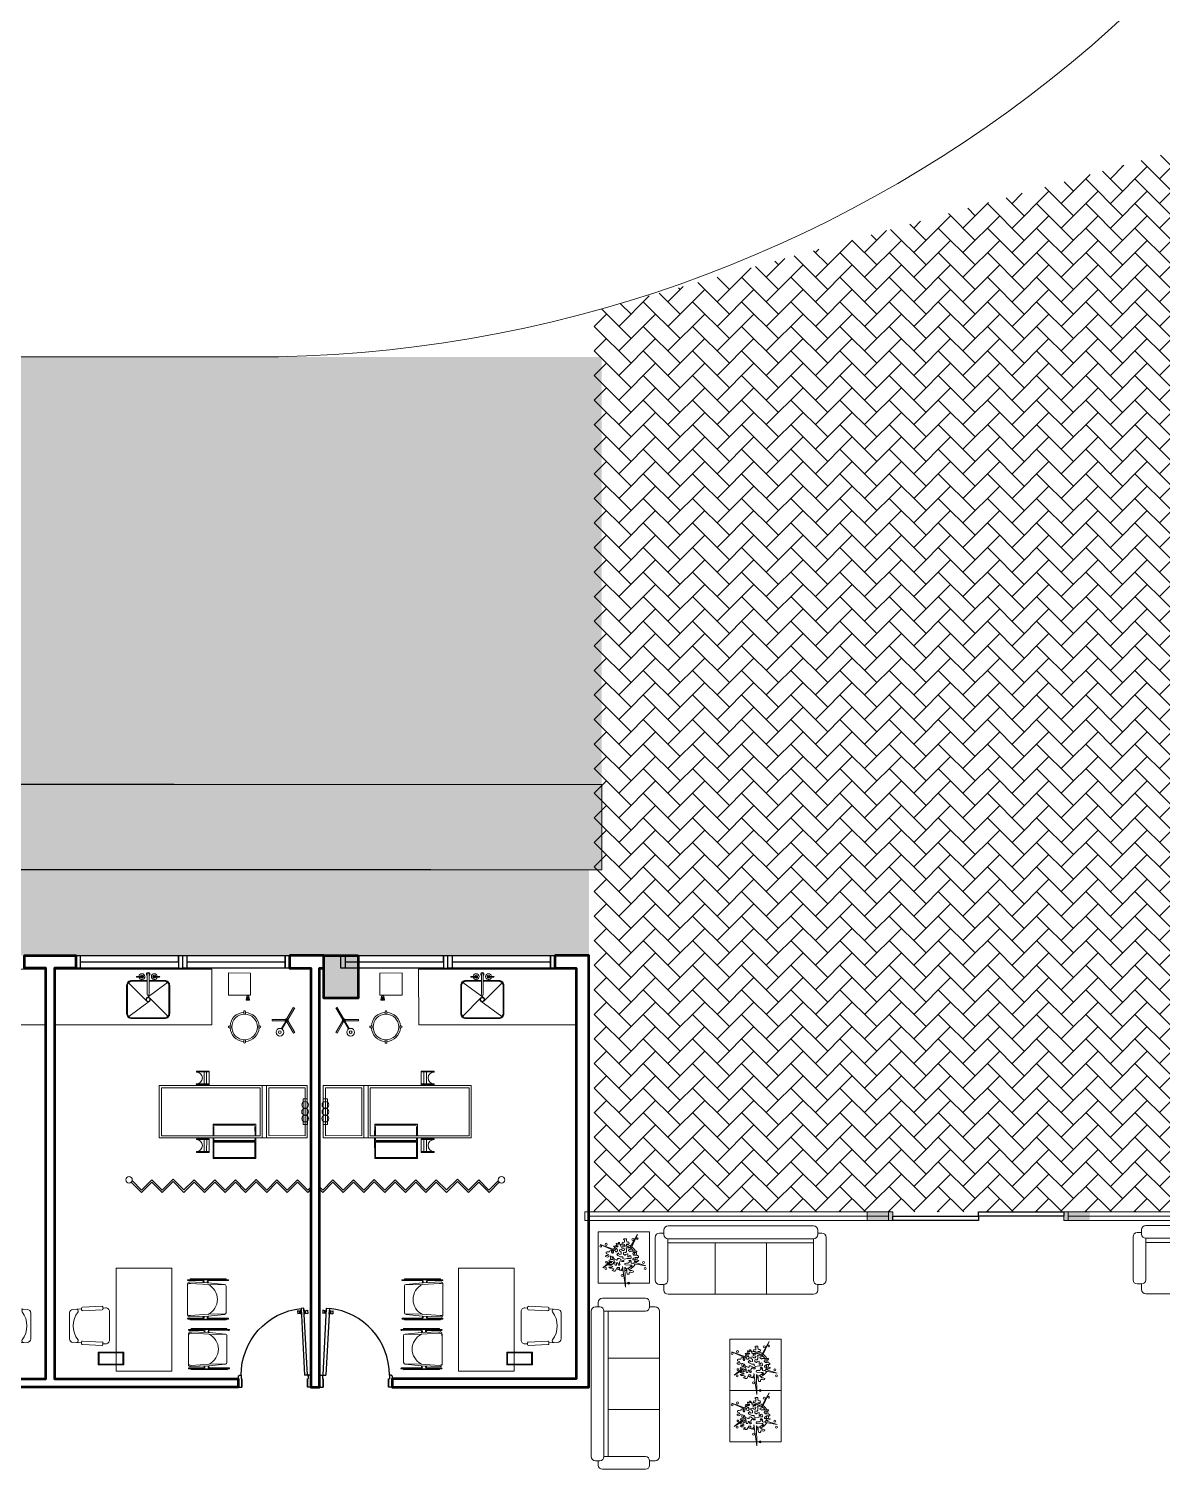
# Model space of a CAD drawing. Header units: millimetres. Extents: x 2508 to 2607, y 837 to 997.
# Drawn here: x 2566.98 to 2580.22, y 860.15 to 877.16 of the extents above; entities that cross this region are included whole.
import ezdxf

# ---------------------------------------------------------------- set-up
doc = ezdxf.new("R2010")
doc.units = ezdxf.units.MM
for name, color, linetype, lineweight in [('COLUMNAS', 255, 'Continuous', 50), ('MOBILIARIO', 181, 'Continuous', 9), ('PAREDES', 7, 'Continuous', 50), ('PISO EST', 250, 'Continuous', 0)]:
    doc.layers.add(name, color=color, linetype=linetype, lineweight=lineweight)
doc.layers.add('PUERT', color=20, linetype='Continuous')
doc.layers.add('VENTANA', color=5, linetype='Continuous')
pattern_1 = [(50, (-142.9073, -102.22134), (0.364369338, -0.03187817), [0.0381, -0.4191]), (355, (-142.9073, -102.22134), (-0.07048565, 0.382113286), [0.03048, -0.33528]), (100.451, (-142.87695, -102.224), (0.293885003, 0.350233376), [0.03238, -0.35618]), (46.1842, (-142.9073, -102.11974), (0.54215808, -0.084084656), [0.05715, -0.62865]), (96.6356, (-142.86213, -102.12675), (0.47480847, 0.49485111), [0.04857, -0.53427]), (351.184, (-142.9073, -102.11974), (0.47480921, 0.49485024), [0.04572, -0.50292]), (21, (-142.8565, -102.14514), (0.30322976, -0.204531037), [0.0381, -0.4191]), (326, (-142.8565, -102.14514), (0.123604057, 0.36837593), [0.03048, -0.33528]), (71.4514, (-142.83124, -102.1622), (0.42683298, 0.163845715), [0.03238, -0.35618]), (37.5, (-142.90731, -102.22134), (0.0061772065, 0.169110078), [0, -0.331216, 0, -0.34036, 0, -0.33655]), (7.5, (-142.90731, -102.22134), (0.133639325, 0.20036115), [0, -0.194056, 0, -0.323596, 0, -0.12827]), (327.5, (-143.0206, -102.22134), (0.2711811903, -0.011457488), [0, -0.127, 0, -0.39624, 0, -0.52578]), (317.5, (-143.0714, -102.22134), (0.296258363, 0.050852982), [0, -0.1651, 0, -0.263144, 0, -0.37338])]

# ---------------------------------------------------------------- blocks, each defined once
blk = doc.blocks.new('gkgk')
for p, q in [((-0.037, 0.806), (-0.039, 0.766)), ((-0.015, 0.77), (-0.039, 0.766)), ((-0.013, 0.8), (-0.037, 0.806)), ((-0.035, 0.002), (0.008, 0.83)), ((-0.014, 0.776), (-0.015, 0.77)), ((-0.014, 0.776), (-0.013, 0.794)), ((-0.01, 0.776), (-0.014, 0.776)), ((-0.013, 0.794), (-0.013, 0.8)), ((-0.009, 0.793), (-0.013, 0.794)), ((-0.01, 0.776), (-0.009, 0.793)), ((-0.01, 0.776), (-0.01, 0.773)), ((-0.006, 0.773), (-0.01, 0.773)), ((-0.009, 0.793), (-0.009, 0.796)), ((-0.005, 0.796), (-0.009, 0.796)), ((-0.006, 0.773), (-0.007, 0.77)), ((-0.003, 0.77), (-0.007, 0.77)), ((-0.006, 0.773), (-0.005, 0.796)), ((-0.001, 0.798), (-0.005, 0.799)), ((-0.005, 0.796), (-0.005, 0.799)), ((-0.003, 0.77), (-0.001, 0.798)), ((0.003, 0.758), (-0.003, 0.77)), ((0.006, 0.81), (-0.001, 0.798)), ((0.043, 0.828), (0, 0)), ((0.003, 0.758), (0.006, 0.81)), ((0.005, 0.758), (0.003, 0.758)), ((0.007, 0.81), (0.006, 0.81)), ((0.008, 0.83), (0.043, 0.828)), ((0.04, 0.756), (0.041, 0.756)), ((0.041, 0.756), (0.044, 0.808)), ((0.041, 0.782), (0.041, 0.782)), ((0.041, 0.782), (0.041, 0.782)), ((0.041, 0.756), (0.048, 0.767)), ((0.042, 0.808), (0.044, 0.808)), ((0.044, 0.808), (0.05, 0.796)), ((0.048, 0.767), (0.05, 0.796)), ((0.048, 0.767), (0.052, 0.767)), ((0.05, 0.796), (0.054, 0.796)), ((0.052, 0.77), (0.053, 0.792)), ((0.052, 0.77), (0.056, 0.77)), ((0.052, 0.77), (0.052, 0.767)), ((0.053, 0.792), (0.054, 0.796)), ((0.053, 0.792), (0.057, 0.792)), ((0.056, 0.772), (0.057, 0.79)), ((0.056, 0.772), (0.06, 0.772)), ((0.056, 0.772), (0.056, 0.77)), ((0.057, 0.79), (0.057, 0.792)), ((0.057, 0.79), (0.061, 0.79)), ((0.06, 0.772), (0.061, 0.79)), ((0.06, 0.772), (0.06, 0.766)), ((0.06, 0.766), (0.084, 0.76)), ((0.061, 0.79), (0.062, 0.796)), ((0.062, 0.796), (0.086, 0.799)), ((0.086, 0.799), (0.084, 0.76)), ((-0.07, 0.002), (-0.045, 0.002)), ((-0.07, 0.002), (-0.07, -0.008)), ((-0.045, 0.002), (-0.045, -0.043)), ((-0.035, 0.002), (0, 0)), ((0.785, 0.002), (0.785, -0.043)), ((0.81, 0.002), (0.785, 0.002)), ((0.81, 0.002), (0.81, -0.008)), ((-0.08, -0.008), (-0.08, -0.138)), ((-0.08, -0.008), (-0.07, -0.008)), ((-0.08, -0.138), (-0.07, -0.138)), ((-0.07, -0.138), (-0.07, -0.148)), ((-0.07, -0.148), (-0.035, -0.148)), ((-0.035, -0.043), (-0.045, -0.043)), ((-0.045, -0.073), (-0.045, -0.073)), ((-0.045, -0.073), (-0.045, -0.073)), ((-0.035, -0.043), (-0.035, -0.148)), ((-0.035, -0.148), (-0.035, -0.043)), ((0.775, -0.043), (0.775, -0.148)), ((0.775, -0.148), (0.775, -0.043)), ((0.775, -0.043), (0.785, -0.043)), ((0.81, -0.148), (0.775, -0.148)), ((0.785, -0.073), (0.785, -0.073)), ((0.785, -0.073), (0.785, -0.073)), ((0.82, -0.008), (0.81, -0.008)), ((0.82, -0.138), (0.81, -0.138)), ((0.81, -0.138), (0.81, -0.148)), ((0.82, -0.008), (0.82, -0.138))]:
    blk.add_line(p, q)
at = {"ltscale": 0.25}
blk.add_circle((-0.04, 0.002), 0.005, dxfattribs=at)
blk.add_arc((-0.045, 0.002), 0.83, 360, 83.893)
blk = doc.blocks.new('DFHHHI0000000')
at = {"color": 7, "xscale": 0.9444444444444708, "yscale": 0.9444444444444708, "zscale": 0.9444444444444708, "rotation": 295.000000000284}
blk.add_blockref('gkgk', (2624.671, 1467.705), dxfattribs=at)
blk = doc.blocks.new('WRTG')
at = {"layer": 'VENTANA'}
for p, q in [((2664.195, 963.898), (2664.195, 964.048)), ((2664.195, 964.048), (2664.245, 964.048)), ((2665.395, 963.898), (2664.195, 963.898)), ((2664.245, 964.048), (2664.245, 963.898)), ((2664.245, 964.048), (2666.645, 964.048)), ((2664.245, 963.973), (2665.395, 963.973)), ((2664.245, 963.973), (2664.245, 963.898)), ((2665.395, 964.048), (2665.395, 963.898)), ((2665.395, 963.973), (2665.395, 964.048)), ((2665.395, 963.898), (2665.445, 963.898)), ((2665.445, 963.898), (2665.445, 964.048)), ((2666.645, 963.898), (2665.445, 963.898)), ((2665.495, 964.048), (2665.495, 963.973)), ((2665.495, 964.048), (2665.495, 963.898)), ((2665.495, 963.973), (2666.645, 963.973)), ((2666.645, 963.898), (2666.645, 964.048)), ((2666.645, 964.048), (2666.695, 964.048)), ((2666.645, 964.048), (2666.645, 963.898)), ((2666.695, 963.898), (2666.645, 963.898)), ((2666.695, 964.048), (2666.695, 963.898))]:
    blk.add_line(p, q, dxfattribs=at)
blk = doc.blocks.new('pcorredisa')
at = {"layer": 'PUERT'}
blk.add_lwpolyline([(2182.666, 1094.97), (2182.716, 1094.97), (2182.716, 1093.97), (2182.766, 1093.97), (2182.766, 1092.97), (2182.716, 1092.97), (2182.716, 1093.97), (2182.666, 1093.97), (2182.666, 1094.97), (2182.666, 1094.97)], dxfattribs=at)
blk = doc.blocks.new('FGWG')
at = {"layer": 'VENTANA', "lineweight": 0}
for p, q in [((2722.049, 966.914), (2722.049, 967.014)), ((2722.049, 967.014), (2725.651, 967.014)), ((2722.099, 966.914), (2722.099, 967.014)), ((2725.601, 967.014), (2725.601, 966.914)), ((2725.651, 967.014), (2725.651, 966.914)), ((2725.651, 966.914), (2722.049, 966.914))]:
    blk.add_line(p, q, dxfattribs=at)
at = {"layer": 'VENTANA', "color": 4, "lineweight": 0}
blk.add_line((2722.099, 966.964), (2725.601, 966.964), dxfattribs=at)
at = {"layer": 'VENTANA', "lineweight": 0}
blk.add_lwpolyline([(2722.049, 967.014), (2722.099, 967.014), (2722.099, 966.914), (2722.049, 966.914), (2722.049, 967.014)], dxfattribs=at)
blk = doc.blocks.new('CESTO')
for points in [[(-0.077, 0.159), (0.073, 0.159), (0.073, -0.141), (-0.077, -0.141)], [(-0.067, 0.149), (0.063, 0.149), (0.063, -0.131), (-0.067, -0.131)]]:
    blk.add_lwpolyline(points, close=True)
blk = doc.blocks.new('LJ')
at = {"layer": 'MOBILIARIO'}
for p, q in [((2626.775, 1467.697), (2626.773, 1467.701)), ((2626.776, 1467.694), (2626.775, 1467.697)), ((2626.776, 1467.694), (2626.778, 1467.691)), ((2626.868, 1467.497), (2626.776, 1467.694)), ((2626.776, 1467.694), (2626.868, 1467.497)), ((2626.786, 1467.697), (2626.782, 1467.705)), ((2626.786, 1467.697), (2626.785, 1467.698)), ((2626.793, 1467.682), (2626.785, 1467.698)), ((2626.877, 1467.501), (2626.785, 1467.698)), ((2626.726, 1467.651), (2626.443, 1467.519)), ((2626.741, 1467.652), (2626.832, 1467.469)), ((2626.752, 1467.642), (2626.85, 1467.477)), ((2626.752, 1467.642), (2626.752, 1467.642)), ((2626.802, 1467.686), (2626.793, 1467.682)), ((2626.802, 1467.686), (2626.793, 1467.682)), ((2626.802, 1467.686), (2626.793, 1467.682)), ((2626.802, 1467.686), (2626.793, 1467.682)), ((2626.802, 1467.686), (2626.793, 1467.682)), ((2626.793, 1467.682), (2626.806, 1467.655)), ((2626.802, 1467.686), (2626.98, 1467.306)), ((2626.98, 1467.306), (2626.802, 1467.686)), ((2626.194, 1467.415), (2625.911, 1467.283)), ((2626.209, 1467.416), (2626.3, 1467.233)), ((2626.22, 1467.406), (2626.318, 1467.241)), ((2626.22, 1467.406), (2626.22, 1467.406)), ((2626.243, 1467.461), (2626.241, 1467.465)), ((2626.244, 1467.459), (2626.243, 1467.461)), ((2626.244, 1467.459), (2626.337, 1467.261)), ((2626.245, 1467.458), (2626.246, 1467.455)), ((2626.337, 1467.261), (2626.245, 1467.458)), ((2626.254, 1467.461), (2626.251, 1467.469)), ((2626.254, 1467.461), (2626.254, 1467.462)), ((2626.261, 1467.446), (2626.254, 1467.462)), ((2626.346, 1467.265), (2626.254, 1467.462)), ((2626.27, 1467.45), (2626.261, 1467.446)), ((2626.27, 1467.45), (2626.261, 1467.446)), ((2626.27, 1467.45), (2626.261, 1467.446)), ((2626.27, 1467.45), (2626.261, 1467.446)), ((2626.27, 1467.45), (2626.261, 1467.446)), ((2626.261, 1467.446), (2626.274, 1467.419)), ((2626.27, 1467.45), (2626.448, 1467.07)), ((2626.448, 1467.07), (2626.27, 1467.45)), ((2626.369, 1467.503), (2626.365, 1467.511)), ((2626.456, 1467.317), (2626.365, 1467.511)), ((2626.376, 1467.488), (2626.367, 1467.483)), ((2626.367, 1467.483), (2626.544, 1467.103)), ((2626.369, 1467.503), (2626.461, 1467.306)), ((2626.378, 1467.508), (2626.374, 1467.515)), ((2626.385, 1467.492), (2626.378, 1467.508)), ((2626.385, 1467.492), (2626.47, 1467.311)), ((2626.462, 1467.326), (2626.385, 1467.492)), ((2626.515, 1467.321), (2626.433, 1467.508)), ((2626.433, 1467.493), (2626.497, 1467.312)), ((2626.927, 1467.292), (2626.832, 1467.469)), ((2626.832, 1467.469), (2626.832, 1467.469)), ((2626.864, 1467.483), (2626.85, 1467.477)), ((2626.864, 1467.483), (2626.85, 1467.477)), ((2626.855, 1467.468), (2626.85, 1467.477)), ((2626.855, 1467.468), (2626.868, 1467.474)), ((2626.855, 1467.468), (2626.95, 1467.283)), ((2626.871, 1467.435), (2626.883, 1467.441)), ((2626.876, 1467.426), (2626.888, 1467.432)), ((2626.877, 1467.501), (2626.91, 1467.431)), ((2626.892, 1467.445), (2626.892, 1467.445)), ((2626.901, 1467.427), (2626.969, 1467.28)), ((2626.969, 1467.28), (2626.901, 1467.427)), ((2626.91, 1467.431), (2626.978, 1467.285)), ((2625.837, 1467.268), (2625.834, 1467.275)), ((2625.924, 1467.081), (2625.834, 1467.275)), ((2625.844, 1467.252), (2625.835, 1467.248)), ((2625.835, 1467.248), (2626.013, 1466.867)), ((2625.837, 1467.268), (2625.929, 1467.07)), ((2625.846, 1467.272), (2625.843, 1467.279)), ((2625.853, 1467.256), (2625.846, 1467.272)), ((2625.853, 1467.256), (2625.938, 1467.075)), ((2625.931, 1467.09), (2625.853, 1467.256)), ((2625.983, 1467.085), (2625.901, 1467.272)), ((2625.901, 1467.257), (2625.965, 1467.076)), ((2626.395, 1467.056), (2626.3, 1467.233)), ((2626.3, 1467.233), (2626.3, 1467.233)), ((2626.332, 1467.247), (2626.318, 1467.241)), ((2626.332, 1467.247), (2626.318, 1467.241)), ((2626.323, 1467.232), (2626.318, 1467.241)), ((2626.323, 1467.232), (2626.336, 1467.238)), ((2626.323, 1467.232), (2626.418, 1467.047)), ((2626.34, 1467.199), (2626.352, 1467.205)), ((2626.344, 1467.19), (2626.356, 1467.196)), ((2626.346, 1467.265), (2626.378, 1467.195)), ((2626.36, 1467.209), (2626.361, 1467.209)), ((2626.369, 1467.191), (2626.437, 1467.044)), ((2626.437, 1467.044), (2626.369, 1467.191)), ((2626.378, 1467.195), (2626.446, 1467.049)), ((2626.465, 1467.297), (2626.456, 1467.317)), ((2626.469, 1467.288), (2626.459, 1467.309)), ((2626.459, 1467.309), (2626.5, 1467.221)), ((2626.47, 1467.311), (2626.462, 1467.326)), ((2626.465, 1467.297), (2626.469, 1467.288)), ((2626.469, 1467.288), (2626.485, 1467.255)), ((2626.483, 1467.306), (2626.497, 1467.312)), ((2626.497, 1467.312), (2626.483, 1467.306)), ((2626.487, 1467.297), (2626.5, 1467.303)), ((2626.493, 1467.237), (2626.561, 1467.091)), ((2626.497, 1467.312), (2626.581, 1467.111)), ((2626.502, 1467.241), (2626.57, 1467.095)), ((2626.515, 1467.269), (2626.503, 1467.263)), ((2626.519, 1467.26), (2626.507, 1467.254)), ((2626.589, 1467.127), (2626.515, 1467.321)), ((2626.925, 1467.247), (2626.621, 1467.105)), ((2626.933, 1467.251), (2626.917, 1467.244)), ((2626.917, 1467.244), (2626.917, 1467.244)), ((2626.931, 1467.283), (2626.927, 1467.292)), ((2626.931, 1467.283), (2626.935, 1467.274)), ((2626.933, 1467.251), (2626.941, 1467.255)), ((2626.97, 1467.301), (2626.958, 1467.329)), ((2626.969, 1467.281), (2626.972, 1467.274)), ((2626.969, 1467.281), (2626.969, 1467.28)), ((2626.98, 1467.306), (2626.97, 1467.301)), ((2626.98, 1467.306), (2626.97, 1467.301)), ((2626.98, 1467.306), (2626.97, 1467.301)), ((2626.98, 1467.306), (2626.97, 1467.301)), ((2626.98, 1467.306), (2626.97, 1467.301)), ((2626.97, 1467.301), (2626.978, 1467.285)), ((2626.978, 1467.285), (2626.981, 1467.279)), ((2626.978, 1467.285), (2626.978, 1467.285)), ((2625.933, 1467.061), (2625.924, 1467.081)), ((2625.928, 1467.073), (2625.969, 1466.985)), ((2625.937, 1467.052), (2625.928, 1467.073)), ((2625.938, 1467.075), (2625.931, 1467.09)), ((2625.933, 1467.061), (2625.937, 1467.052)), ((2625.937, 1467.052), (2625.953, 1467.019)), ((2625.951, 1467.07), (2625.965, 1467.076)), ((2625.965, 1467.076), (2625.951, 1467.07)), ((2625.955, 1467.061), (2625.969, 1467.067)), ((2625.965, 1467.076), (2626.05, 1466.875)), ((2625.983, 1467.033), (2625.971, 1467.027)), ((2625.987, 1467.024), (2625.975, 1467.018)), ((2626.057, 1466.891), (2625.983, 1467.085)), ((2626.394, 1467.011), (2626.089, 1466.869)), ((2626.401, 1467.015), (2626.385, 1467.008)), ((2626.399, 1467.047), (2626.395, 1467.056)), ((2626.399, 1467.047), (2626.403, 1467.038)), ((2626.401, 1467.015), (2626.409, 1467.019)), ((2626.439, 1467.066), (2626.426, 1467.093)), ((2626.437, 1467.045), (2626.44, 1467.038)), ((2626.437, 1467.045), (2626.437, 1467.044)), ((2626.448, 1467.07), (2626.439, 1467.066)), ((2626.448, 1467.07), (2626.439, 1467.066)), ((2626.448, 1467.07), (2626.439, 1467.066)), ((2626.448, 1467.07), (2626.439, 1467.066)), ((2626.448, 1467.07), (2626.439, 1467.066)), ((2626.439, 1467.066), (2626.447, 1467.049)), ((2626.446, 1467.049), (2626.449, 1467.043)), ((2626.446, 1467.049), (2626.447, 1467.049)), ((2626.554, 1467.107), (2626.544, 1467.103)), ((2626.561, 1467.091), (2626.564, 1467.084)), ((2626.57, 1467.095), (2626.573, 1467.088)), ((2626.589, 1467.127), (2626.594, 1467.115)), ((2626.616, 1467.103), (2626.609, 1467.1)), ((2626.616, 1467.103), (2626.626, 1467.108)), ((2625.961, 1467.001), (2626.029, 1466.855)), ((2625.97, 1467.005), (2626.038, 1466.859)), ((2626.022, 1466.871), (2626.013, 1466.867)), ((2626.029, 1466.855), (2626.032, 1466.848)), ((2626.038, 1466.859), (2626.041, 1466.852)), ((2626.057, 1466.891), (2626.063, 1466.879)), ((2626.084, 1466.867), (2626.077, 1466.864)), ((2626.084, 1466.867), (2626.094, 1466.872)), ((2626.385, 1467.008), (2626.385, 1467.008)), ((2626.728, 1466.148), (2627.032, 1466.29)), ((2627.174, 1466.009), (2627.087, 1466.222)), ((2627.101, 1466.238), (2627.089, 1466.268)), ((2627.111, 1466.242), (2627.092, 1466.235)), ((2627.211, 1466.024), (2627.124, 1466.237)), ((2626.722, 1466.062), (2626.708, 1466.09)), ((2626.816, 1465.84), (2626.709, 1466.044)), ((2626.714, 1466.057), (2626.731, 1466.066)), ((2626.851, 1465.858), (2626.745, 1466.062)), ((2627.206, 1466.011), (2627.187, 1466.003)), ((2627.235, 1465.914), (2627.197, 1466.007)), ((2626.829, 1465.836), (2626.847, 1465.845)), ((2626.885, 1465.75), (2626.838, 1465.84)), ((2626.941, 1465.731), (2627.214, 1465.859))]:
    blk.add_line(p, q, dxfattribs=at)
blk.add_lwpolyline([(2627.457, 1466.576), (2626.368, 1466.068), (2626.093, 1466.657), (2627.182, 1467.165)], close=True, dxfattribs=at)
for centre in [(2626.778, 1467.703), (2626.246, 1467.467), (2626.37, 1467.512), (2625.838, 1467.277), (2626.976, 1467.277), (2626.445, 1467.041), (2626.569, 1467.087), (2626.037, 1466.851)]:
    blk.add_circle(centre, 0.005, dxfattribs=at)
for centre, radius, start, end in [((2626.734, 1467.633), 0.02, 27.7263, 115), ((2626.202, 1467.397), 0.02, 27.7263, 115), ((2626.452, 1467.501), 0.02, 115, 202.2737), ((2626.709, 1467.318), 0.194, 50.6954, 179.3046), ((2626.859, 1467.492), 0.01, 295, 25), ((2626.859, 1467.492), 0.01, 295, 25), ((2626.859, 1467.492), 0.02, 295, 25), ((2626.892, 1467.423), 0.02, 25, 115), ((2626.892, 1467.423), 0.01, 25, 115), ((2625.92, 1467.265), 0.02, 115, 202.2737), ((2626.177, 1467.082), 0.194, 50.6954, 179.3046), ((2626.328, 1467.256), 0.01, 295, 25), ((2626.328, 1467.256), 0.01, 295, 25), ((2626.328, 1467.256), 0.02, 295, 25), ((2626.36, 1467.187), 0.02, 25, 115), ((2626.36, 1467.187), 0.01, 25, 115), ((2626.479, 1467.315), 0.02, 205, 295), ((2626.479, 1467.315), 0.01, 205, 295), ((2626.511, 1467.245), 0.02, 115, 205), ((2626.511, 1467.245), 0.01, 115, 205), ((2626.917, 1467.265), 0.02, 295, 25), ((2626.932, 1467.273), 0.02, 295, 29.7636), ((2625.947, 1467.079), 0.02, 205, 295), ((2625.947, 1467.079), 0.01, 205, 295), ((2625.979, 1467.009), 0.02, 115, 205), ((2625.979, 1467.009), 0.01, 115, 205), ((2626.385, 1467.03), 0.02, 295, 25), ((2626.4, 1467.037), 0.02, 295, 29.7636), ((2626.6, 1467.118), 0.02, 200.2364, 295), ((2626.613, 1467.124), 0.02, 205, 295), ((2626.068, 1466.882), 0.02, 200.2364, 295), ((2626.081, 1466.888), 0.02, 205, 295), ((2627.05, 1466.251), 0.0425, 22.3974, 115), ((2627.096, 1466.225), 0.01, 112.3974, 202.3974), ((2627.114, 1466.233), 0.01, 22.3974, 112.3974), ((2626.746, 1466.109), 0.0425, 115, 207.6026), ((2626.718, 1466.048), 0.01, 117.6026, 207.6026), ((2626.736, 1466.058), 0.01, 27.6026, 117.6026), ((2627.184, 1466.013), 0.01, 202.3974, 292.3974), ((2627.202, 1466.02), 0.01, 292.3974, 22.3974), ((2626.825, 1465.844), 0.01, 207.6026, 297.6026), ((2626.843, 1465.854), 0.01, 297.6026, 27.6026), ((2626.944, 1466.082), 0.272, 257.675, 332.2182), ((2627.201, 1465.944), 0.02, 19.1265, 144.8903), ((2627.196, 1465.897), 0.0425, 295, 22.3974), ((2626.884, 1465.796), 0.02, 85.1097, 210.8735), ((2626.923, 1465.77), 0.0425, 207.6026, 295)]:
    blk.add_arc(centre, radius, start, end, dxfattribs=at)
at = {"layer": 'MOBILIARIO', "xscale": -1, "rotation": 25.00000000000017}
blk.add_blockref('CESTO', (2626.529, 1466.065), dxfattribs=at)
blk = doc.blocks.new('SDF')
at = {"layer": 'MOBILIARIO'}
for p, q in [((2627.896, 1469.244), (2628.449, 1469.502)), ((2628.437, 1469.469), (2627.929, 1469.232)), ((2628.037, 1469.311), (2628.309, 1469.437)), ((2628.33, 1469.392), (2628.058, 1469.265)), ((2628.616, 1469.083), (2628.437, 1469.469)), ((2628.449, 1469.502), (2629.18, 1467.934)), ((2628.627, 1467.676), (2627.896, 1469.244)), ((2627.929, 1469.232), (2628.109, 1468.847)), ((2628.058, 1469.265), (2628.037, 1469.311)), ((2628.096, 1468.813), (2628.648, 1469.071)), ((2628.109, 1468.847), (2628.616, 1469.083)), ((2628.118, 1468.768), (2628.669, 1469.025)), ((2628.151, 1468.756), (2628.658, 1468.993)), ((2628.658, 1468.993), (2629.147, 1467.946)), ((2628.639, 1467.709), (2628.151, 1468.756)), ((2628.294, 1468.766), (2628.168, 1468.708)), ((2628.172, 1468.699), (2628.274, 1468.746)), ((2628.492, 1468.318), (2628.289, 1468.753)), ((2628.505, 1468.313), (2628.294, 1468.766)), ((2628.149, 1468.699), (2627.931, 1468.597)), ((2627.931, 1468.597), (2628.142, 1468.144)), ((2627.944, 1468.592), (2628.108, 1468.668)), ((2628.147, 1468.157), (2627.944, 1468.592)), ((2628.31, 1468.233), (2628.108, 1468.668)), ((2628.324, 1468.229), (2628.112, 1468.682)), ((2628.126, 1468.677), (2628.153, 1468.69)), ((2628.328, 1468.242), (2628.126, 1468.677)), ((2628.942, 1468.467), (2629.087, 1468.535)), ((2629.005, 1468.331), (2628.942, 1468.467)), ((2629.015, 1468.335), (2628.951, 1468.471)), ((2628.964, 1468.444), (2629.091, 1468.503)), ((2628.976, 1468.417), (2629.103, 1468.476)), ((2629.141, 1468.395), (2629.078, 1468.531)), ((2629.15, 1468.399), (2629.087, 1468.535)), ((2629.15, 1468.399), (2629.141, 1468.395)), ((2628.142, 1468.144), (2628.362, 1468.247)), ((2628.147, 1468.157), (2628.31, 1468.233)), ((2628.371, 1468.201), (2628.226, 1468.133)), ((2628.328, 1468.242), (2628.358, 1468.256)), ((2628.434, 1468.065), (2628.371, 1468.201)), ((2628.375, 1468.263), (2628.477, 1468.311)), ((2628.505, 1468.313), (2628.379, 1468.254)), ((2629.015, 1468.335), (2629.005, 1468.331)), ((2628.289, 1467.997), (2628.226, 1468.133)), ((2628.299, 1468.002), (2628.235, 1468.138)), ((2628.375, 1468.17), (2628.248, 1468.11)), ((2628.387, 1468.142), (2628.26, 1468.083)), ((2628.425, 1468.061), (2628.362, 1468.197)), ((2628.425, 1468.061), (2628.434, 1468.065)), ((2628.289, 1467.997), (2628.299, 1468.002)), ((2629.18, 1467.934), (2628.627, 1467.676)), ((2629.147, 1467.946), (2628.639, 1467.709))]:
    blk.add_line(p, q, dxfattribs=at)
at = {"layer": 'MOBILIARIO', "color": 7}
blk.add_line((2628.309, 1469.437), (2628.33, 1469.392), dxfattribs=at)
at = {"layer": 'MOBILIARIO'}
for centre in [(2628.255, 1469.384), (2628.11, 1469.317), (2628.183, 1469.35)]:
    blk.add_circle(centre, 0.0393, dxfattribs=at)
for centre in [(2629.078, 1468.365), (2628.362, 1468.031)]:
    blk.add_arc(centre, 0.07, 25.1612, 204.8388, dxfattribs=at)
blk = doc.blocks.new('SDFKLJ')
at = {"layer": 'MOBILIARIO', "color": 7, "ltscale": 0.8}
for p, q in [((2627.332, 1469.029), (2627.314, 1468.98)), ((2627.474, 1468.922), (2627.314, 1468.98)), ((2627.354, 1469.031), (2627.34, 1468.992)), ((2627.5, 1468.934), (2627.34, 1468.992)), ((2627.474, 1468.922), (2627.416, 1468.762)), ((2627.5, 1468.934), (2627.441, 1468.774)), ((2627.575, 1468.704), (2627.416, 1468.762)), ((2627.601, 1468.716), (2627.441, 1468.774)), ((2627.601, 1468.716), (2627.543, 1468.556)), ((2627.575, 1468.704), (2627.517, 1468.544)), ((2627.681, 1468.485), (2627.517, 1468.544)), ((2627.706, 1468.497), (2627.543, 1468.556)), ((2627.681, 1468.485), (2627.621, 1468.321)), ((2627.706, 1468.497), (2627.647, 1468.333)), ((2627.781, 1468.263), (2627.621, 1468.321)), ((2627.807, 1468.275), (2627.647, 1468.333)), ((2627.781, 1468.263), (2627.723, 1468.104)), ((2627.807, 1468.275), (2627.748, 1468.116)), ((2627.883, 1468.045), (2627.723, 1468.104)), ((2627.908, 1468.057), (2627.748, 1468.116)), ((2627.883, 1468.045), (2627.824, 1467.886)), ((2627.908, 1468.057), (2627.85, 1467.898)), ((2627.984, 1467.828), (2627.824, 1467.886)), ((2628.01, 1467.839), (2627.85, 1467.898)), ((2627.984, 1467.828), (2627.926, 1467.668)), ((2628.01, 1467.839), (2627.952, 1467.68)), ((2628.096, 1467.606), (2627.926, 1467.668)), ((2628.121, 1467.618), (2627.952, 1467.68)), ((2628.096, 1467.606), (2628.034, 1467.436)), ((2628.121, 1467.618), (2628.06, 1467.448)), ((2628.194, 1467.378), (2628.034, 1467.436)), ((2628.219, 1467.39), (2628.06, 1467.448)), ((2628.194, 1467.378), (2628.136, 1467.218)), ((2628.219, 1467.39), (2628.161, 1467.23)), ((2628.295, 1467.16), (2628.136, 1467.218)), ((2628.307, 1467.177), (2628.161, 1467.23))]:
    blk.add_line(p, q, dxfattribs=at)
at = {"layer": 'MOBILIARIO', "color": 7}
blk.add_circle((2628.331, 1467.148), 0.038, dxfattribs=at)
blk = doc.blocks.new('TARJA')
for p, q in [((-0.014, -0.022), (-0.227, 0.194)), ((0.23, 0.196), (-0.014, 0.018)), ((0.232, -0.198), (0.019, 0.018)), ((0.019, -0.022), (-0.225, -0.2)), ((-0.008, -0.3), (-0.008, -0.06)), ((0.012, -0.3), (0.012, -0.06)), ((-0.134, -0.27), (-0.134, -0.273)), ((-0.134, -0.273), (-0.054, -0.273)), ((-0.127, -0.263), (-0.055, -0.263)), ((0.139, -0.273), (0.058, -0.273)), ((0.132, -0.263), (0.059, -0.263)), ((0.139, -0.27), (0.139, -0.273))]:
    blk.add_line(p, q)
for points in [[(0.012, -0.225), (0.194, -0.225, 0.414214), (0.254, -0.165), (0.254, 0.161, 0.414214), (0.194, 0.221), (-0.19, 0.221, 0.414214), (-0.25, 0.161), (-0.25, -0.165, 0.414214), (-0.19, -0.225), (-0.007, -0.225)], [(0.012, -0.215), (0.194, -0.215, 0.414214), (0.244, -0.165), (0.244, 0.161, 0.414214), (0.194, 0.211), (-0.19, 0.211, 0.414214), (-0.24, 0.161), (-0.24, -0.165, 0.414214), (-0.19, -0.215), (-0.007, -0.215)]]:
    blk.add_lwpolyline(points, format="xyb")
for radius in [0.026, 0.021]:
    blk.add_circle((0.002, -0.002), radius)
for centre, radius, start, end in [((0.002, -0.06), 0.01, 0, 180), ((-0.127, -0.27), 0.00711, 89.9822, 179.9822), ((-0.07, -0.27), 0.0345, 185.2545, 168.7617), ((-0.07, -0.27), 0.0167, 190.9013, 156.3336), ((0.002, -0.3), 0.02, 120, 60), ((0.002, -0.3), 0.01, 180, 0), ((0.075, -0.27), 0.0345, 11.2383, 354.7455), ((0.075, -0.27), 0.0167, 23.6664, 349.0987), ((0.132, -0.27), 0.00711, 0.0178, 90.0178)]:
    blk.add_arc(centre, radius, start, end)
blk = doc.blocks.new('SDFPPPUI')
at = {"layer": 'MOBILIARIO', "color": 7}
blk.add_lwpolyline([(2629.566, 1468.792), (2630.155, 1469.067), (2630.93, 1467.406), (2630.34, 1467.131)], close=True, dxfattribs=at)
at = {"layer": 'MOBILIARIO', "color": 7, "xscale": -1, "rotation": 114.9999999999998}
blk.add_blockref('TARJA', (2630.145, 1468.243), dxfattribs=at)
blk = doc.blocks.new('OPUJ')
at = {"layer": 'MOBILIARIO', "color": 7}
for p, q in [((2629.659, 1469.277), (2629.642, 1469.314)), ((2629.664, 1469.28), (2629.647, 1469.316)), ((2629.668, 1469.283), (2629.652, 1469.317)), ((2629.672, 1469.286), (2629.657, 1469.318)), ((2629.676, 1469.289), (2629.662, 1469.32)), ((2629.68, 1469.292), (2629.666, 1469.321)), ((2629.684, 1469.295), (2629.671, 1469.322)), ((2629.691, 1469.317), (2629.7, 1469.321)), ((2629.693, 1469.313), (2629.702, 1469.317)), ((2629.797, 1469.113), (2629.701, 1469.32))]:
    blk.add_line(p, q, dxfattribs=at)
blk.add_lwpolyline([(2630.033, 1469.223), (2629.797, 1469.113), (2629.687, 1469.348), (2629.923, 1469.458)], close=True, dxfattribs=at)
blk.add_lwpolyline([(2629.683, 1469.325), (2629.644, 1469.315, 0.487928), (2629.641, 1469.308), (2629.654, 1469.28, 0.487928), (2629.662, 1469.278), (2629.694, 1469.302, 0.344151), (2629.695, 1469.308), (2629.688, 1469.322, 0.344151)], format="xyb", close=True, dxfattribs=at)
blk = doc.blocks.new('DJHIIU')
at = {"layer": 'MOBILIARIO'}
for p, q in [((2629.308, 1469.259), (2629.296, 1469.287)), ((2629.314, 1469.295), (2629.327, 1469.268)), ((2629.241, 1469.074), (2629.213, 1469.061)), ((2629.222, 1469.043), (2629.249, 1469.056)), ((2629.512, 1469.2), (2629.54, 1469.213)), ((2629.548, 1469.195), (2629.521, 1469.182)), ((2629.435, 1468.988), (2629.448, 1468.961)), ((2629.466, 1468.969), (2629.453, 1468.997))]:
    blk.add_line(p, q, dxfattribs=at)
blk.add_circle((2629.381, 1469.128), 0.15, dxfattribs=at)
for centre, radius, start, end in [((2629.381, 1469.128), 0.17, 118.3723, 201.6277), ((2629.305, 1469.291), 0.01, 25, 205), ((2629.381, 1469.128), 0.17, 28.3723, 111.6277), ((2629.218, 1469.052), 0.01, 115, 295), ((2629.381, 1469.128), 0.17, 298.3723, 21.6277), ((2629.544, 1469.204), 0.01, 295, 115), ((2629.381, 1469.128), 0.17, 208.3723, 291.6277), ((2629.457, 1468.965), 0.01, 205, 25)]:
    blk.add_arc(centre, radius, start, end, dxfattribs=at)
blk = doc.blocks.new('ERJH')
at = {"layer": 'MOBILIARIO', "color": 7}
for p, q in [((2629.247, 1469.627), (2629.335, 1469.753)), ((2629.26, 1469.618), (2629.348, 1469.744)), ((2629.074, 1469.631), (2629.073, 1469.615)), ((2629.226, 1469.602), (2629.073, 1469.615)), ((2629.227, 1469.618), (2629.074, 1469.631)), ((2629.239, 1469.611), (2629.173, 1469.516)), ((2629.248, 1469.605), (2629.181, 1469.51)), ((2629.227, 1469.618), (2629.226, 1469.602)), ((2629.23, 1469.598), (2629.226, 1469.602)), ((2629.227, 1469.618), (2629.247, 1469.627)), ((2629.244, 1469.589), (2629.239, 1469.592)), ((2629.244, 1469.589), (2629.258, 1469.596)), ((2629.309, 1469.45), (2629.244, 1469.589)), ((2629.247, 1469.627), (2629.26, 1469.618)), ((2629.26, 1469.618), (2629.258, 1469.596)), ((2629.323, 1469.456), (2629.258, 1469.596)), ((2629.309, 1469.45), (2629.323, 1469.456))]:
    blk.add_line(p, q, dxfattribs=at)
for radius in [0.0448, 0.016]:
    blk.add_circle((2629.151, 1469.476), radius, dxfattribs=at)
for radius, start, end in [(0.0096, 267.231, 202.769), (0.00512, 325, 145)]:
    blk.add_arc((2629.244, 1469.608), radius, start, end, dxfattribs=at)
blk = doc.blocks.new('cghk')
for p, q in [((-3.537, -0.829), (-3.587, -0.829)), ((-3.536, -0.795), (-3.536, -0.845)), ((-1.786, -0.745), (-3.486, -0.745)), ((-1.687, -0.829), (-1.737, -0.829)), ((-1.736, -0.845), (-1.736, -0.795)), ((-3.637, -1.379), (-3.637, -0.879)), ((-3.487, -1.379), (-3.487, -0.895)), ((-3.486, -0.895), (-1.786, -0.895)), ((-3.486, -0.945), (-1.787, -0.945)), ((-2.936, -1.545), (-2.936, -0.945)), ((-2.336, -1.545), (-2.336, -0.945)), ((-1.787, -0.895), (-1.787, -1.379)), ((-1.637, -1.379), (-1.637, -0.879)), ((-3.587, -1.429), (-3.537, -1.429)), ((-3.536, -1.429), (-3.536, -1.495)), ((-1.737, -1.429), (-1.687, -1.429)), ((-1.736, -1.495), (-1.736, -1.429)), ((-3.322, -1.545), (-3.486, -1.545)), ((-2.722, -1.545), (-3.363, -1.545)), ((-2.122, -1.545), (-2.763, -1.545)), ((-1.786, -1.545), (-2.163, -1.545))]:
    blk.add_line(p, q)
for centre, start, end in [((-3.587, -0.879), 90, 180), ((-3.486, -0.795), 90, 180), ((-3.486, -0.795), 90, 180), ((-3.486, -0.845), 180, 270), ((-1.786, -0.795), 0, 90), ((-1.786, -0.845), 270, 0), ((-1.687, -0.879), 0, 90), ((-3.587, -1.379), 180, 270), ((-3.537, -1.379), 270, 0), ((-3.486, -1.495), 180, 270), ((-1.737, -1.379), 180, 270), ((-1.786, -1.495), 270, 0), ((-1.687, -1.379), 270, 0)]:
    blk.add_arc(centre, 0.05, start, end)
blk = doc.blocks.new('MATA')
at = {"layer": 'MOBILIARIO'}
for p, q in [((-0.162, 0.27), (-0.076, 0.12)), ((-0.081, 0.099), (-0.162, 0.27)), ((-0.058, 0.177), (-0.064, 0.163)), ((-0.043, 0.177), (-0.058, 0.177)), ((-0.035, 0.183), (-0.043, 0.177)), ((-0.032, 0.201), (-0.035, 0.183)), ((-0.032, 0.218), (-0.032, 0.201)), ((-0.006, 0.218), (-0.032, 0.218)), ((-0.009, 0.201), (0.003, 0.21)), ((-0.009, 0.183), (-0.009, 0.201)), ((-0.006, 0.175), (-0.009, 0.183)), ((0.003, 0.21), (-0.006, 0.218)), ((0, 0.175), (-0.006, 0.175)), ((0.017, 0.177), (0, 0.175)), ((0.023, 0.163), (0.017, 0.177)), ((0.05, 0.175), (0.05, 0.166)), ((0.061, 0.175), (0.05, 0.175)), ((0.052, 0.16), (0.067, 0.172)), ((0.067, 0.172), (0.061, 0.175)), ((-0.171, 0.015), (-0.16, 0.024)), ((-0.171, 0.004), (-0.171, 0.015)), ((-0.171, 0.001), (-0.171, 0.004)), ((-0.154, 0.001), (-0.171, 0.001)), ((-0.16, 0.024), (-0.127, 0.027)), ((-0.154, 0.073), (-0.119, 0.073)), ((-0.154, 0.067), (-0.154, 0.073)), ((-0.148, 0.059), (-0.154, 0.067)), ((-0.136, 0.001), (-0.154, 0.001)), ((-0.131, 0.056), (-0.148, 0.059)), ((-0.116, -0.008), (-0.136, 0.001)), ((-0.122, 0.056), (-0.131, 0.056)), ((-0.127, 0.027), (-0.119, 0.027)), ((-0.11, 0.056), (-0.122, 0.056)), ((-0.119, 0.073), (-0.076, 0.073)), ((-0.119, 0.027), (-0.105, 0.041)), ((-0.105, 0.041), (-0.11, 0.056)), ((-0.081, 0.018), (-0.087, -0.008)), ((-0.084, 0.105), (-0.07, 0.114)), ((-0.081, 0.096), (-0.084, 0.105)), ((-0.07, 0.094), (-0.081, 0.096)), ((-0.072, 0.021), (-0.081, 0.018)), ((-0.076, 0.067), (-0.055, 0.082)), ((-0.076, 0.073), (-0.076, 0.067)), ((-0.064, 0.018), (-0.072, 0.021)), ((-0.07, 0.114), (-0.043, 0.114)), ((-0.058, 0.094), (-0.07, 0.094)), ((-0.064, 0.163), (-0.052, 0.154)), ((-0.064, 0.007), (-0.064, 0.018)), ((-0.046, 0.007), (-0.064, 0.007)), ((-0.055, 0.082), (-0.058, 0.094)), ((-0.052, 0.154), (-0.032, 0.154)), ((-0.046, 0.041), (-0.046, 0.021)), ((-0.046, 0.041), (-0.046, 0.041)), ((-0.032, 0.038), (-0.046, 0.041)), ((-0.046, 0.021), (-0.046, 0.018)), ((-0.046, 0.018), (-0.046, 0.007)), ((-0.043, 0.114), (-0.026, 0.114)), ((-0.032, 0.154), (-0.032, 0.137)), ((-0.029, 0.099), (-0.032, 0.088)), ((-0.032, 0.088), (-0.032, 0.07)), ((-0.032, 0.07), (-0.023, 0.056)), ((-0.023, 0.033), (-0.032, 0.038)), ((-0.026, 0.114), (-0.029, 0.099)), ((-0.023, 0.056), (-0.012, 0.059)), ((-0.017, 0.027), (-0.023, 0.033)), ((-0.012, 0.027), (-0.017, 0.027)), ((-0.014, 0.14), (-0.009, 0.152)), ((-0.003, 0.125), (-0.014, 0.14)), ((-0.012, 0.059), (0, 0.062)), ((0.003, 0.038), (-0.012, 0.027)), ((-0.009, 0.152), (0.023, 0.163)), ((-0.009, 0.102), (0.023, 0.108)), ((-0.003, 0.082), (-0.009, 0.102)), ((0.023, 0.122), (-0.003, 0.125)), ((0.012, 0.082), (-0.003, 0.082)), ((0, 0.062), (0.003, 0.05)), ((0.003, 0.05), (0.003, 0.038)), ((0.032, 0.091), (0.012, 0.082)), ((0.012, 0.007), (0.038, 0.007)), ((0.012, -0.005), (0.012, 0.007)), ((0.023, 0.108), (0.023, 0.122)), ((0.05, 0.088), (0.032, 0.091)), ((0.032, 0.062), (0.05, 0.076)), ((0.032, 0.038), (0.032, 0.062)), ((0.055, 0.035), (0.032, 0.038)), ((0.041, 0.149), (0.035, 0.128)), ((0.038, 0.007), (0.07, 0.021)), ((0.05, 0.166), (0.041, 0.149)), ((0.05, 0.076), (0.05, 0.088)), ((0.061, 0.154), (0.052, 0.16)), ((0.061, 0.053), (0.055, 0.035)), ((0.075, 0.154), (0.061, 0.154)), ((0.078, 0.038), (0.061, 0.053)), ((0.064, 0.134), (0.087, 0.14)), ((0.075, 0.125), (0.064, 0.134)), ((0.07, 0.021), (0.081, 0.035)), ((0.072, 0.085), (0.081, 0.105)), ((0.072, 0.076), (0.072, 0.085)), ((0.084, 0.064), (0.072, 0.076)), ((0.081, 0.163), (0.075, 0.154)), ((0.09, 0.125), (0.075, 0.125)), ((0.081, 0.035), (0.078, 0.038)), ((0.09, 0.163), (0.081, 0.163)), ((0.081, 0.105), (0.101, 0.111)), ((0.096, 0.067), (0.084, 0.064)), ((0.087, 0.14), (0.09, 0.163)), ((0.096, 0.137), (0.09, 0.125)), ((0.101, 0.137), (0.096, 0.137)), ((0.105, 0.085), (0.096, 0.067)), ((0.119, 0.131), (0.101, 0.137)), ((0.101, 0.111), (0.11, 0.122)), ((0.119, 0.082), (0.105, 0.085)), ((0.11, 0.122), (0.119, 0.131)), ((0.275, 0.152), (0.113, 0.094)), ((0.116, -0.014), (0.128, 0.007)), ((0.122, 0.073), (0.119, 0.082)), ((0.122, 0.062), (0.122, 0.073)), ((0.128, 0.05), (0.122, 0.062)), ((0.125, 0.085), (0.275, 0.152)), ((0.134, 0.05), (0.128, 0.05)), ((0.128, 0.007), (0.148, 0.015)), ((0.142, 0.062), (0.134, 0.05)), ((0.145, 0.085), (0.142, 0.073)), ((0.142, 0.073), (0.142, 0.062)), ((0.162, 0.079), (0.145, 0.085)), ((0.148, 0.015), (0.174, 0.018)), ((0.162, 0.073), (0.162, 0.079)), ((0.168, 0.067), (0.162, 0.073)), ((0.189, 0.064), (0.168, 0.067)), ((0.174, 0.018), (0.18, 0.007)), ((0.18, 0.035), (0.206, 0.047)), ((0.183, 0.03), (0.18, 0.035)), ((0.18, 0.007), (0.194, 0.004)), ((0.194, 0.024), (0.183, 0.03)), ((0.197, 0.064), (0.189, 0.064)), ((0.209, 0.024), (0.194, 0.024)), ((0.194, 0.004), (0.212, 0.012)), ((0.2, 0.064), (0.197, 0.064)), ((0.206, 0.062), (0.2, 0.064)), ((0.206, 0.047), (0.206, 0.062)), ((0.212, 0.012), (0.209, 0.024)), ((-0.258, -0.098), (-0.125, -0.057)), ((-0.122, -0.075), (-0.258, -0.098)), ((-0.174, -0.034), (-0.154, -0.028)), ((-0.174, -0.037), (-0.174, -0.034)), ((-0.16, -0.046), (-0.174, -0.037)), ((-0.148, -0.049), (-0.16, -0.046)), ((-0.154, -0.028), (-0.133, -0.028)), ((-0.133, -0.049), (-0.148, -0.049)), ((-0.133, -0.028), (-0.107, -0.028)), ((-0.125, -0.057), (-0.133, -0.049)), ((-0.119, -0.066), (-0.122, -0.075)), ((-0.105, -0.066), (-0.119, -0.066)), ((-0.107, -0.017), (-0.116, -0.008)), ((-0.113, -0.162), (-0.093, -0.153)), ((-0.11, -0.173), (-0.113, -0.162)), ((-0.107, -0.028), (-0.107, -0.017)), ((-0.096, -0.072), (-0.105, -0.066)), ((-0.098, -0.101), (-0.09, -0.089)), ((-0.084, -0.115), (-0.098, -0.101)), ((-0.087, -0.066), (-0.096, -0.072)), ((-0.093, -0.153), (-0.076, -0.153)), ((-0.09, -0.089), (-0.078, -0.089)), ((-0.087, -0.008), (-0.078, -0.011)), ((-0.076, -0.031), (-0.087, -0.043)), ((-0.087, -0.043), (-0.087, -0.051)), ((-0.087, -0.051), (-0.087, -0.066)), ((-0.067, -0.118), (-0.084, -0.115)), ((-0.078, -0.011), (-0.058, -0.011)), ((-0.078, -0.089), (-0.07, -0.092)), ((-0.064, -0.034), (-0.076, -0.031)), ((-0.076, -0.153), (-0.072, -0.15)), ((-0.072, -0.15), (-0.049, -0.127)), ((-0.07, -0.04), (-0.058, -0.04)), ((-0.07, -0.051), (-0.07, -0.04)), ((-0.049, -0.066), (-0.07, -0.051)), ((-0.07, -0.092), (-0.02, -0.086)), ((-0.049, -0.127), (-0.067, -0.118)), ((-0.058, -0.04), (-0.064, -0.034)), ((-0.058, -0.011), (-0.041, -0.011)), ((-0.032, -0.066), (-0.049, -0.066)), ((-0.041, -0.011), (-0.041, -0.014)), ((-0.041, -0.014), (-0.009, -0.02)), ((-0.014, -0.115), (-0.035, -0.144)), ((-0.035, -0.144), (-0.035, -0.173)), ((-0.014, -0.069), (-0.032, -0.066)), ((-0.02, -0.086), (-0.012, -0.081)), ((0.015, -0.104), (-0.02, -0.347)), ((-0.02, -0.347), (-0.014, -0.115)), ((-0.012, -0.081), (-0.014, -0.069)), ((-0.009, -0.02), (0.012, -0.014)), ((0, -0.034), (0.026, -0.031)), ((0, -0.046), (0, -0.034)), ((0.023, -0.046), (0, -0.046)), ((0.012, -0.014), (0.012, -0.005)), ((0.012, -0.112), (0.017, -0.13)), ((0.017, -0.13), (0.032, -0.15)), ((0.041, -0.04), (0.023, -0.046)), ((0.026, -0.031), (0.035, -0.028)), ((0.032, -0.15), (0.052, -0.147)), ((0.035, -0.02), (0.055, -0.011)), ((0.035, -0.028), (0.035, -0.02)), ((0.052, -0.057), (0.041, -0.04)), ((0.043, -0.086), (0.05, -0.075)), ((0.052, -0.092), (0.043, -0.086)), ((0.05, -0.075), (0.052, -0.057)), ((0.061, -0.092), (0.052, -0.092)), ((0.052, -0.118), (0.078, -0.118)), ((0.052, -0.127), (0.052, -0.118)), ((0.052, -0.141), (0.052, -0.127)), ((0.052, -0.147), (0.052, -0.141)), ((0.055, -0.011), (0.072, -0.014)), ((0.067, -0.072), (0.061, -0.092)), ((0.075, -0.063), (0.067, -0.072)), ((0.072, -0.014), (0.07, -0.028)), ((0.07, -0.028), (0.081, -0.031)), ((0.084, -0.063), (0.075, -0.063)), ((0.078, -0.118), (0.084, -0.133)), ((0.081, -0.031), (0.084, -0.028)), ((0.084, -0.028), (0.107, -0.02)), ((0.084, -0.069), (0.084, -0.063)), ((0.084, -0.075), (0.084, -0.069)), ((0.087, -0.089), (0.084, -0.075)), ((0.084, -0.133), (0.099, -0.159)), ((0.099, -0.089), (0.087, -0.089)), ((0.105, -0.081), (0.099, -0.089)), ((0.099, -0.159), (0.116, -0.159)), ((0.11, -0.04), (0.105, -0.054)), ((0.105, -0.054), (0.105, -0.066)), ((0.105, -0.066), (0.105, -0.081)), ((0.107, -0.02), (0.116, -0.014)), ((0.116, -0.034), (0.11, -0.04)), ((0.122, -0.028), (0.116, -0.034)), ((0.116, -0.054), (0.136, -0.046)), ((0.122, -0.075), (0.116, -0.054)), ((0.116, -0.133), (0.142, -0.127)), ((0.119, -0.144), (0.116, -0.133)), ((0.116, -0.159), (0.136, -0.153)), ((0.128, -0.147), (0.119, -0.144)), ((0.134, -0.026), (0.122, -0.028)), ((0.136, -0.083), (0.122, -0.075)), ((0.134, -0.147), (0.128, -0.147)), ((0.13, -0.106), (0.142, -0.098)), ((0.139, -0.112), (0.13, -0.106)), ((0.148, -0.026), (0.134, -0.026)), ((0.136, -0.153), (0.134, -0.147)), ((0.136, -0.046), (0.162, -0.046)), ((0.148, -0.083), (0.136, -0.083)), ((0.151, -0.112), (0.139, -0.112)), ((0.247, -0.121), (0.142, -0.057)), ((0.142, -0.098), (0.174, -0.092)), ((0.142, -0.127), (0.16, -0.127)), ((0.156, -0.028), (0.148, -0.026)), ((0.16, -0.081), (0.148, -0.083)), ((0.165, -0.112), (0.151, -0.112)), ((0.154, -0.043), (0.247, -0.121)), ((0.171, -0.031), (0.156, -0.028)), ((0.174, -0.083), (0.16, -0.081)), ((0.16, -0.127), (0.174, -0.115)), ((0.162, -0.046), (0.174, -0.04)), ((0.174, -0.115), (0.165, -0.112)), ((0.174, -0.04), (0.171, -0.031)), ((0.174, -0.092), (0.174, -0.083)), ((-0.093, -0.176), (-0.11, -0.173)), ((-0.084, -0.173), (-0.093, -0.176)), ((-0.067, -0.173), (-0.084, -0.173)), ((-0.061, -0.179), (-0.067, -0.173)), ((-0.061, -0.194), (-0.061, -0.179)), ((-0.041, -0.194), (-0.061, -0.194)), ((-0.035, -0.173), (-0.041, -0.194))]:
    blk.add_line(p, q, dxfattribs=at)
for centre, radius in [((-0.158, 0.22), 0.0102), ((-0.107, 0.21), 0.0122), ((0.207, 0.153), 0.0122), ((0.27, 0.131), 0.0111), ((-0.25, -0.13), 0.0119), ((-0.229, -0.059), 0.0119), ((0.202, -0.057), 0.0105), ((0.21, -0.13), 0.0117), ((-0.057, -0.3), 0.0113), ((0.019, -0.211), 0.0125)]:
    blk.add_circle(centre, radius, dxfattribs=at)
for radius, start, end in [(0.155, 179.7481, 190.5917), (0.155, 158.0311, 170.8538), (0.155, 126.8453, 151.7688), (0.135, 179.9597, 209.2904), (0.135, 155.6075, 168.6954), (0.135, 74.8704, 147.1467), (0.155, 101.8313, 122.0986), (0.155, 74.6527, 89.9865), (0.155, 54.4374, 61.8083), (0.135, 38.9212, 51.568), (0.155, 38.5492, 47.6918), (0.155, 23.4336, 33.9673), (0.135, 348.9738, 4.047), (0.155, 349.9404, 5.8977), (0.155, 198.2806, 203.8042), (0.155, 209.792, 245.7946), (0.135, 225.2899, 263.6487), (0.155, 256.9489, 264.2726), (0.155, 272.6661, 302.5316), (0.135, 274.2806, 278.4931), (0.135, 292.8128, 298.8847), (0.135, 331.6357, 338.0695), (0.155, 328.5103, 342.8514)]:
    blk.add_arc((0, 0), radius, start, end, dxfattribs=at)
blk = doc.blocks.new('A$C16620E85')
at = {"layer": 'MOBILIARIO'}
blk.add_lwpolyline([(0, 0.045), (0, 0.645), (0.6, 0.645), (0.6, 0.045)], close=True, dxfattribs=at)
at = {"layer": 'PISO EST'}
blk.add_blockref('MATA', (0.302, 0.347), dxfattribs=at)

msp = doc.modelspace()

# ---------------------------------------------------------------- hatches: boundary and pattern name
at = {"layer": 'COLUMNAS'}
msp.add_hatch(color=256, dxfattribs=at).paths.add_polyline_path([(2570.824, 866.324), (2570.824, 865.824), (2570.424, 865.824), (2570.424, 866.324)])
at = {"layer": 'PAREDES', "lineweight": 0}
for points in [[(2577.076, 863.324), (2576.776, 863.324), (2576.776, 863.224), (2577.076, 863.224)], [(2579.376, 863.323), (2579.076, 863.323), (2579.076, 863.223), (2579.376, 863.223)]]:
    msp.add_hatch(color=256, dxfattribs=at).paths.add_polyline_path(points)
at = {"layer": 'PISO EST', "lineweight": 0}
h = msp.add_hatch(dxfattribs=at)
h.set_pattern_fill('AR-HBONE', color=256, scale=0.002, style=0)
h.set_pattern_definition([(45, (-142.90731, -102.22134), (3e-17, 0.287368196), [0.6096, -0.2032]), (135, (-142.76363, -102.07766), (3e-17, 0.287368196), [0.6096, -0.2032])])
h.paths.add_polyline_path([(2582.678, 863.324), (2573.584, 863.324), (2573.584, 873.861), (2582.678, 876.362)])
h = msp.add_hatch(dxfattribs=at)
h.set_pattern_fill('AR-CONC', color=256, scale=0.002, style=0)
h.set_pattern_definition(pattern_1)
h.paths.add_polyline_path([(2555.724, 873.324), (2573.674, 873.324), (2573.674, 868.324), (2555.724, 868.324)])
h = msp.add_hatch(dxfattribs=at)
h.set_pattern_fill('AR-HBONE', color=256, scale=0.0009, style=0)
h.set_pattern_definition([(45, (-142.90731, -102.22134), (1e-17, 0.129315688), [0.27432, -0.09144]), (135, (-142.842655, -102.15668), (1e-17, 0.129315688), [0.27432, -0.09144])])
h.paths.add_polyline_path([(2573.674, 868.324), (2573.674, 867.324), (2547.624, 867.324), (2547.624, 849.918), (2546.624, 849.918), (2546.624, 868.324)])
h = msp.add_hatch(dxfattribs=at)
h.set_pattern_fill('AR-CONC', color=256, scale=0.002, style=0)
h.set_pattern_definition(pattern_1)
h.paths.add_polyline_path([(2551.624, 861.424), (2547.624, 861.424), (2547.624, 866.324), (2551.624, 866.324)])
h.paths.add_polyline_path([(2573.524, 866.324), (2547.624, 866.324), (2547.624, 867.324), (2573.524, 867.324)])
h.paths.add_polyline_path([(2547.624, 861.424), (2548.624, 861.424), (2548.624, 849.124), (2547.624, 849.124)])

# ---------------------------------------------------------------- linework, layer by layer
at = {"lineweight": 0}
msp.add_line((2555.724, 873.324), (2569.894, 873.324), dxfattribs=at)
for p, q in [((2568.674, 868.324), (2548.624, 868.324)), ((2571.674, 867.324), (2548.624, 867.324))]:
    msp.add_line(p, q)
msp.add_arc((2569.594, 888.336), 15.014, 271.1448, 141.878, dxfattribs=at)
at = {"layer": 'COLUMNAS'}
msp.add_lwpolyline([(2570.824, 866.324), (2570.824, 865.824), (2570.424, 865.824), (2570.424, 866.324), (2570.824, 866.324)], dxfattribs=at)
at = {"layer": 'PAREDES'}
for points in [[(2567.524, 866.174), (2567.274, 866.174), (2567.274, 861.374), (2569.424, 861.374), (2569.424, 861.274), (2565.024, 861.274), (2565.024, 861.374), (2567.174, 861.374), (2567.174, 866.174), (2566.924, 866.174), (2566.924, 866.324), (2567.524, 866.324), (2567.524, 866.174)], [(2570.024, 866.324), (2570.024, 866.174), (2570.274, 866.174), (2570.274, 861.274), (2570.374, 861.274), (2570.374, 866.174), (2570.424, 866.174), (2570.424, 866.324), (2570.024, 866.324)], [(2573.124, 866.324), (2573.124, 866.174), (2573.374, 866.174), (2573.374, 861.374), (2571.224, 861.374), (2571.224, 861.274), (2573.524, 861.274), (2573.524, 866.324), (2573.124, 866.324)]]:
    msp.add_lwpolyline(points, dxfattribs=at)
at = {"layer": 'PAREDES', "lineweight": 0}
msp.add_lwpolyline([(2577.076, 863.324), (2576.776, 863.324), (2576.776, 863.224), (2577.076, 863.224), (2577.076, 863.324)], dxfattribs=at)
at = {"layer": 'PISO EST', "lineweight": 18}
msp.add_lwpolyline([(2573.674, 868.324), (2573.674, 867.324), (2547.624, 867.324), (2547.624, 849.918), (2546.624, 849.918), (2546.624, 868.324), (2573.674, 868.324)], dxfattribs=at)

# ---------------------------------------------------------------- block references
at = {"color": 3, "lineweight": 0}
for p in [(-96.671, -97.724), (-93.571, -97.724)]:
    msp.add_blockref('WRTG', p, dxfattribs=at)
for name, p, rotation in [('OPUJ', (2791.408, -2138.421), 64.99999999999983), ('ERJH', (2791.408, -2138.421), 64.99999999999983), ('pcorredisa', (1484.106, 3045.99), 270)]:
    msp.add_blockref(name, p, dxfattribs=dict(rotation=rotation))
at = {"xscale": -1, "rotation": 295.0000000000002}
msp.add_blockref('ERJH', (2349.24, -2138.421), dxfattribs=at)
at = {"layer": 'MOBILIARIO', "rotation": 64.99999999999983}
for name, p in [('SDFPPPUI', (2785.208, -2138.421)), ('SDFPPPUI', (2791.408, -2138.421)), ('DJHIIU', (2791.408, -2138.421)), ('SDF', (2791.408, -2138.421)), ('SDFKLJ', (2791.408, -2138.421)), ('LJ', (2785.208, -2138.421)), ('LJ', (2791.408, -2138.421))]:
    msp.add_blockref(name, p, dxfattribs=at)
at = {"layer": 'MOBILIARIO', "xscale": -1, "rotation": 295.0000000000002}
for name in ['SDFPPPUI', 'OPUJ', 'DJHIIU', 'SDF', 'SDFKLJ', 'LJ']:
    msp.add_blockref(name, (2349.24, -2138.421), dxfattribs=at)
at = {"layer": 'MOBILIARIO', "color": 5, "xscale": -1}
for p in [(2574.233, 862.445), (2575.769, 861.19), (2575.769, 860.59)]:
    msp.add_blockref('A$C16620E85', p, dxfattribs=at)
at = {"layer": 'MOBILIARIO', "ltscale": 0.3}
for p in [(2577.934, 863.906), (2583.521, 863.911)]:
    msp.add_blockref('cghk', p, dxfattribs=at)
at = {"layer": 'MOBILIARIO', "ltscale": 0.3, "xscale": -1, "rotation": 90}
msp.add_blockref('cghk', (2572.804, 858.677), dxfattribs=at)
at = {"layer": 'PUERT', "xscale": -1, "rotation": 295.0000000000002}
msp.add_blockref('DFHHHI0000000', (2349.24, -2137.625), dxfattribs=at)
at = {"layer": 'PUERT', "rotation": 64.99999999999983}
msp.add_blockref('DFHHHI0000000', (2791.408, -2137.625), dxfattribs=at)
at = {"layer": 'VENTANA', "lineweight": 0}
for p in [(-148.575, -103.689), (-142.973, -103.689)]:
    msp.add_blockref('FGWG', p, dxfattribs=at)

doc.saveas('drawing.dxf')
